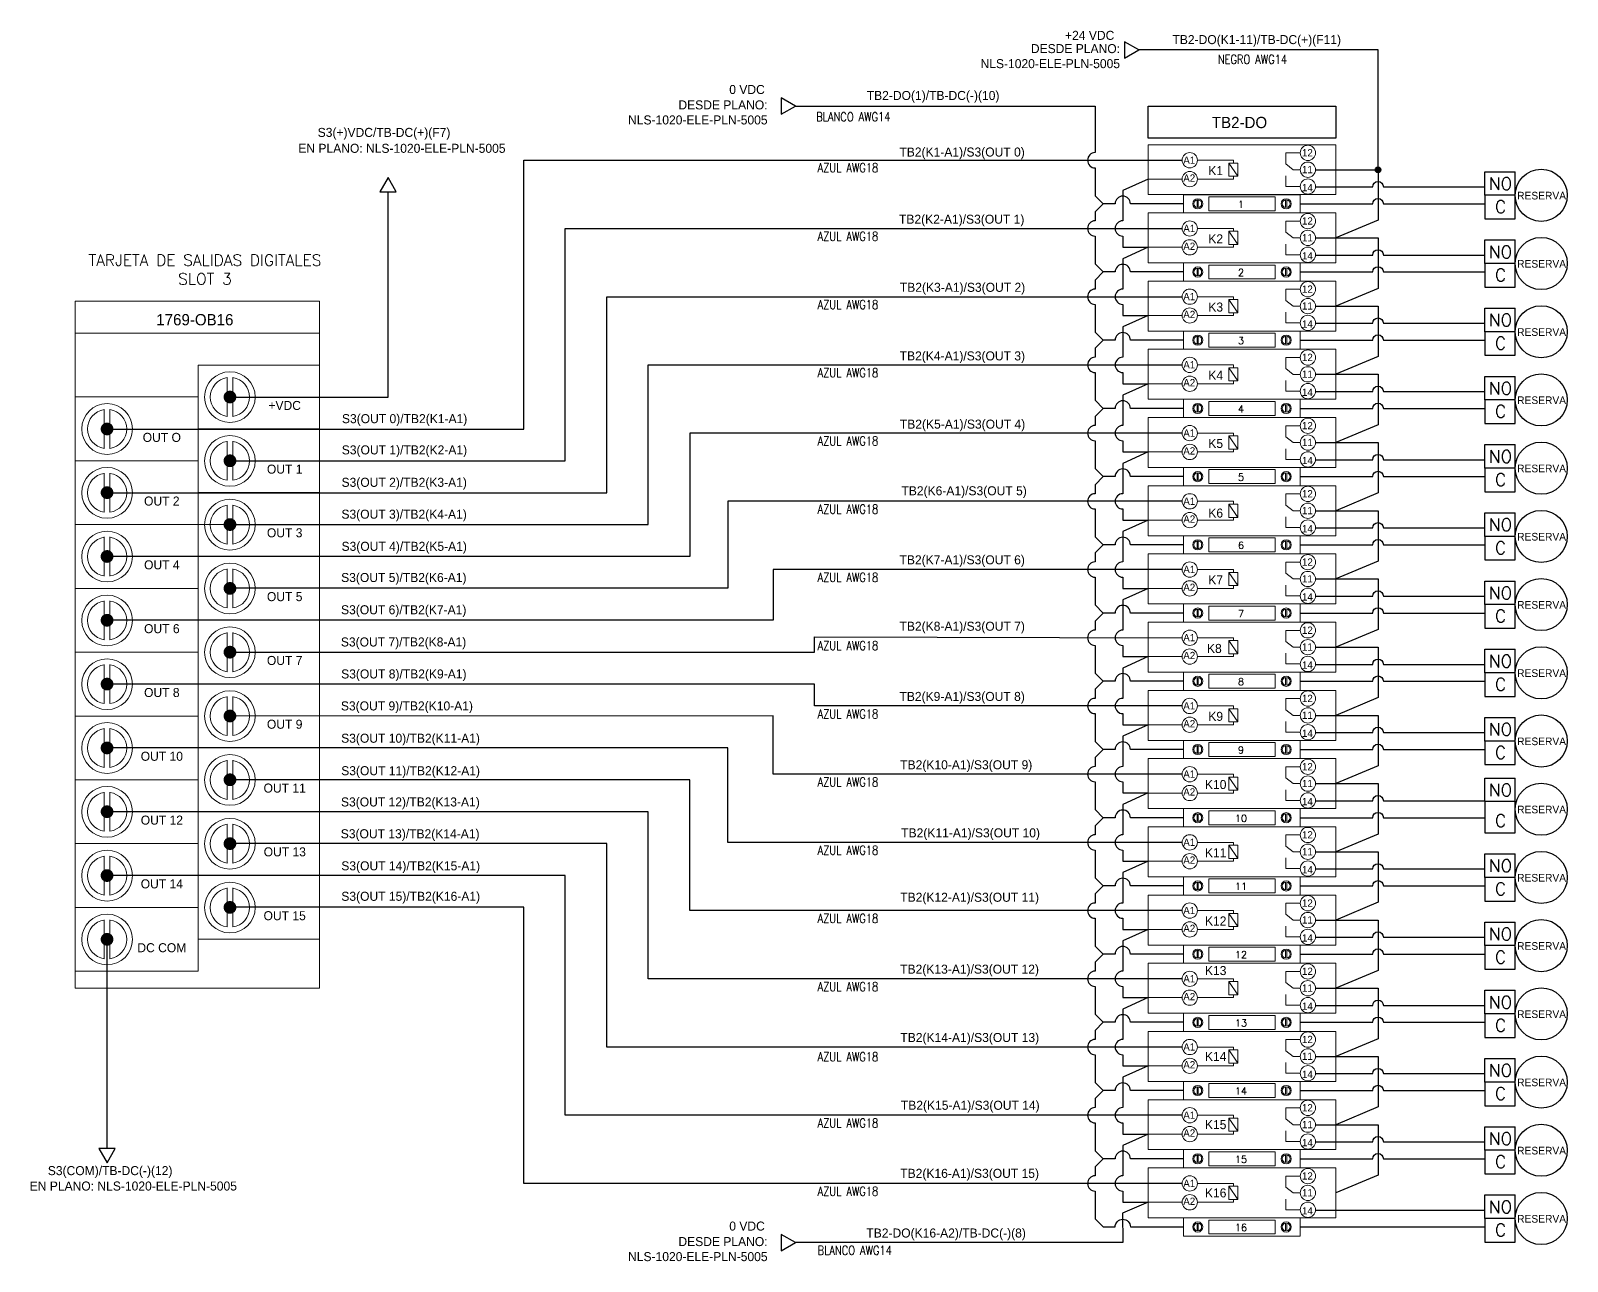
# Model space of a CAD drawing. Extents: x 4055 to 5088, y -104 to 153.
# Drawn here: x 4054.9 to 4327.4, y -65.3 to 152.9 of the extents above; entities that cross this region are included whole.
import ezdxf
from ezdxf.enums import TextEntityAlignment as Align

# ---------------------------------------------------------------- set-up
doc = ezdxf.new("R2010")
doc.units = 0
doc.header["$LTSCALE"] = 0.1
doc.header["$MEASUREMENT"] = 0
doc.layers.add('05-TEXTOS', color=7, linetype='Continuous')
for name, color, linetype, lineweight in [('EL-cables', 7, 'Continuous', 20), ('EL-componentes', 7, 'Continuous', 20), ('EL-titulos 3', 7, 'Continuous', 20), ('FO-Titulo', 7, 'Continuous', 40)]:
    doc.layers.add(name, color=color, linetype=linetype, lineweight=lineweight)
doc.styles.add('F1A', font='amir.shx')
doc.styles.add('ROMANS', font='romans.shx')

# ---------------------------------------------------------------- blocks, each defined once
blk = doc.blocks.new('Relé')
for p, q in [((4165.33, 2773.76), (4113.77, 2773.76)), ((4113.77, 2773.76), (4113.77, 2760.03)), ((4165.33, 2773.76), (4165.33, 2760.03)), ((4137.18, 2768.71), (4137.18, 2769.48)), ((4151.59, 2771.51), (4155.56, 2771.51)), ((4151.59, 2771.51), (4151.59, 2768.46)), ((4138.38, 2765.08), (4135.98, 2768.71)), ((4153.57, 2766.89), (4151.59, 2768.46)), ((4151.59, 2765.2), (4151.59, 2762.27)), ((4155.56, 2766.89), (4153.57, 2766.89)), ((4137.18, 2765.08), (4137.18, 2764.31)), ((4151.59, 2762.27), (4155.56, 2762.27)), ((4165.33, 2760.03), (4113.77, 2760.03))]:
    blk.add_line(p, q)
at = {"flags": 128}
for points in [[(4127.3, 2769.48), (4137.18, 2769.48)], [(4113.77, 2764.31), (4123.11, 2764.31)], [(4127.3, 2764.31), (4137.18, 2764.31)]]:
    blk.add_lwpolyline(points, dxfattribs=at)
blk.add_lwpolyline([(4138.38, 2765.08), (4138.38, 2768.71), (4135.98, 2768.71), (4135.98, 2765.08)], close=True)
for centre in [(4125.2, 2769.48), (4157.66, 2771.51), (4125.2, 2764.31), (4157.66, 2766.89), (4157.66, 2762.27)]:
    blk.add_circle(centre, 2.1)
at = {"char_height": 1.5, "width": 4.5655, "attachment_point": 2, "style": 'F1A'}
for s, insert in [('{\\H1.3333x;A\\H1x;1}', (4125.06, 2770.51)), ('{\\H1.3333x;12}', (4157.52, 2772.55)), ('{\\H1.3333x;A2}', (4125.06, 2765.6)), ('{\\H1.3333x;11}', (4157.52, 2767.93)), ('{\\H1.3333x;14}', (4157.52, 2762.97))]:
    blk.add_mtext(s, dxfattribs=dict(at, insert=insert))
blk = doc.blocks.new('A$C48F95723')
for p, q in [((0, 116.17), (0, 0)), ((0, 116.17), (43.3, 116.17)), ((43.3, 0), (43.3, 116.17)), ((43.3, 0), (43.3, 116.17)), ((21.8, 110.52), (21.8, 3.02)), ((43.3, 110.52), (21.8, 110.52)), ((26.92, 108.32), (26.92, 101.39)), ((27.94, 108.32), (27.94, 101.39)), ((21.8, 104.86), (0, 104.86)), ((5.12, 102.66), (5.12, 95.73)), ((6.15, 102.66), (6.15, 95.73)), ((26.92, 97), (26.92, 90.08)), ((27.94, 97), (27.94, 90.08)), ((5.12, 91.35), (5.12, 84.42)), ((6.15, 91.35), (6.15, 84.42)), ((26.92, 85.69), (26.92, 78.76)), ((27.94, 85.69), (27.94, 78.76)), ((5.12, 80.03), (5.12, 73.1)), ((6.15, 80.03), (6.15, 73.1)), ((26.92, 74.37), (26.92, 67.45)), ((27.94, 74.37), (27.94, 67.45)), ((5.12, 68.72), (5.12, 61.79)), ((6.15, 68.72), (6.15, 61.79)), ((26.92, 63.06), (26.92, 56.13)), ((27.94, 63.06), (27.94, 56.13)), ((5.12, 57.4), (5.12, 50.47)), ((6.15, 57.4), (6.15, 50.47)), ((26.92, 51.74), (26.92, 44.82)), ((27.94, 51.74), (27.94, 44.82)), ((5.12, 46.09), (5.12, 39.16)), ((6.15, 46.09), (6.15, 39.16)), ((26.92, 40.43), (26.92, 33.5)), ((27.94, 40.43), (27.94, 33.5)), ((5.12, 34.77), (5.12, 27.84)), ((6.15, 34.77), (6.15, 27.84)), ((26.92, 29.11), (26.92, 22.18)), ((27.94, 29.11), (27.94, 22.18)), ((5.12, 23.45), (5.12, 16.53)), ((6.15, 23.45), (6.15, 16.53)), ((26.92, 17.8), (26.92, 10.87)), ((27.94, 17.8), (27.94, 10.87)), ((5.12, 12.14), (5.12, 5.21)), ((6.15, 12.14), (6.15, 5.21))]:
    blk.add_line(p, q)
blk.add_lwpolyline([(43.3, 116.17), (0, 116.17), (0, 121.83), (43.3, 121.83)], close=True)
at = {"const_width": 1.13, "flags": 128}
for points in [[(26.87, 104.84, 1), (28, 104.84, 1)], [(5.07, 99.18, 1), (6.2, 99.18, 1)], [(26.87, 93.54, 1), (28, 93.54, 1)], [(5.07, 87.89, 1), (6.2, 87.89, 1)], [(26.87, 82.23, 1), (28, 82.23, 1)], [(5.07, 76.57, 1), (6.2, 76.57, 1)], [(26.87, 70.91, 1), (28, 70.91, 1)], [(5.07, 65.26, 1), (6.2, 65.26, 1)], [(26.87, 59.6, 1), (28, 59.6, 1)], [(5.07, 53.94, 1), (6.2, 53.94, 1)], [(26.87, 48.28, 1), (28, 48.28, 1)], [(5.07, 42.62, 1), (6.2, 42.62, 1)], [(26.87, 36.97, 1), (28, 36.97, 1)], [(5.07, 31.31, 1), (6.2, 31.31, 1)], [(26.87, 25.65, 1), (28, 25.65, 1)], [(5.07, 19.99, 1), (6.2, 19.99, 1)], [(26.87, 14.34, 1), (28, 14.34, 1)], [(5.07, 8.68, 1), (6.2, 8.68, 1)]]:
    blk.add_lwpolyline(points, format="xyb", close=True, dxfattribs=at)
at = {"flags": 128}
for points in [[(21.8, 99.18), (43.3, 99.18)], [(0, 93.54), (21.8, 93.54)], [(21.8, 87.89), (43.3, 87.89)], [(0, 82.23), (27.43, 82.23)], [(21.8, 76.57), (43.3, 76.57)], [(0, 70.91), (21.8, 70.91)], [(21.8, 65.26), (43.3, 65.26)], [(0, 59.6), (21.8, 59.6)], [(21.8, 53.94), (43.3, 53.94)], [(0, 48.28), (21.8, 48.28)], [(21.8, 42.62), (43.3, 42.62)], [(0, 36.97), (21.8, 36.97)], [(21.8, 31.31), (43.3, 31.31)], [(0, 25.65), (21.8, 25.65)], [(21.8, 19.99), (43.3, 19.99)], [(0, 14.33), (21.8, 14.33)], [(21.8, 8.68), (43.3, 8.68)], [(0, 3.02), (21.8, 3.02)], [(0, 0), (43.3, 0)]]:
    blk.add_lwpolyline(points, dxfattribs=at)
for centre in [(27.43, 104.84), (5.64, 99.18), (27.43, 93.52), (5.64, 87.86), (27.43, 82.21), (5.64, 76.55), (27.43, 70.89), (5.64, 65.23), (27.43, 59.58), (5.64, 53.92), (27.43, 48.26), (5.64, 42.6), (27.43, 36.94), (5.64, 31.29), (27.43, 25.63), (5.64, 19.97), (27.43, 14.31), (5.64, 8.66)]:
    blk.add_circle(centre, 4.5)
for centre, start, end in [((27.43, 104.84), 98.4296, 261.5704), ((27.43, 104.84), 278.4296, 81.5704), ((5.64, 99.18), 98.4296, 261.5704), ((5.64, 99.18), 278.4296, 81.5704), ((27.43, 93.52), 98.4296, 261.5704), ((27.43, 93.52), 278.4296, 81.5704), ((5.64, 87.86), 98.4296, 261.5704), ((5.64, 87.86), 278.4296, 81.5704), ((27.43, 82.21), 98.4296, 261.5704), ((27.43, 82.21), 278.4296, 81.5704), ((5.64, 76.55), 98.4296, 261.5704), ((5.64, 76.55), 278.4296, 81.5704), ((27.43, 70.89), 98.4296, 261.5704), ((27.43, 70.89), 278.4296, 81.5704), ((5.64, 65.23), 98.4296, 261.5704), ((5.64, 65.23), 278.4296, 81.5704), ((27.43, 59.58), 98.4296, 261.5704), ((27.43, 59.58), 278.4296, 81.5704), ((5.64, 53.92), 98.4296, 261.5704), ((5.64, 53.92), 278.4296, 81.5704), ((27.43, 48.26), 98.4296, 261.5704), ((27.43, 48.26), 278.4296, 81.5704), ((5.64, 42.6), 98.4296, 261.5704), ((5.64, 42.6), 278.4296, 81.5704), ((27.43, 36.94), 98.4296, 261.5704), ((27.43, 36.94), 278.4296, 81.5704), ((5.64, 31.29), 98.4296, 261.5704), ((5.64, 31.29), 278.4296, 81.5704), ((27.43, 25.63), 98.4296, 261.5704), ((27.43, 25.63), 278.4296, 81.5704), ((5.64, 19.97), 98.4296, 261.5704), ((5.64, 19.97), 278.4296, 81.5704), ((27.43, 14.31), 98.4296, 261.5704), ((27.43, 14.31), 278.4296, 81.5704), ((5.64, 8.66), 98.4296, 261.5704), ((5.64, 8.66), 278.4296, 81.5704)]:
    blk.add_arc(centre, 3.48, start, end)
at = {"layer": 'EL-titulos 3', "style": 'F1A'}
blk.add_text('1769-OB16', height=2, dxfattribs=at).set_placement((21.21, 117.56), align=Align.CENTER)
for s, p in [('+VDC', (37.14, 103.35)), ('OUT O', (15.35, 97.69)), ('OUT 1', (37.14, 92.06)), ('OUT 2', (15.35, 86.4)), ('OUT 3', (37.14, 80.77)), ('OUT 4', (15.35, 75.09)), ('OUT 5', (37.14, 69.45)), ('OUT 6', (15.35, 63.77)), ('OUT 7', (37.14, 58.13)), ('OUT 8', (15.35, 52.45)), ('OUT 9', (37.14, 46.82)), ('OUT 10', (15.35, 41.14)), ('OUT 11', (37.14, 35.5)), ('OUT 12', (15.36, 29.82)), ('OUT 13', (37.16, 24.19)), ('OUT 14', (15.35, 18.51)), ('OUT 15', (37.14, 12.87)), ('DC COM', (15.35, 7.19))]:
    blk.add_text(s, height=1.6, dxfattribs=at).set_placement(p, align=Align.MIDDLE_CENTER)
blk = doc.blocks.new('A$C5F34184E')
for p, q in [((-14.03, 0), (14.03, 0)), ((-14.03, 0), (-14.03, -4.38)), ((-10.78, -1.25), (-10.78, -3.12)), ((-10.5, -1.25), (-10.5, -3.12)), ((10.5, -1.25), (10.5, -3.12)), ((10.78, -1.25), (10.78, -3.12)), ((14.03, 0), (14.03, -4.38)), ((-14.03, -4.38), (14.03, -4.38))]:
    blk.add_line(p, q)
blk.add_lwpolyline([(-7.97, -0.51), (7.97, -0.51), (7.97, -3.87), (-7.97, -3.87)], close=True)
for centre in [(-10.64, -2.19), (10.64, -2.19)]:
    blk.add_circle(centre, 1.22)
for centre, start, end in [((-10.64, -2.19), 98.4296, 261.5704), ((-10.64, -2.19), 278.4296, 81.5704), ((10.64, -2.19), 98.4296, 261.5704), ((10.64, -2.19), 278.4296, 81.5704)]:
    blk.add_arc(centre, 0.941, start, end)

msp = doc.modelspace()

# ---------------------------------------------------------------- hatches: boundary and pattern name
at = {"layer": 'EL-cables', "lineweight": 25}
h = msp.add_hatch(color=256, dxfattribs=at)
h.dxf.hatch_style = 1
h.paths.add_polyline_path([(4294.35, 128.26, 1), (4293.35, 128.26, 1)])

# ---------------------------------------------------------------- linework, layer by layer
at = {"lineweight": 25}
for p, q in [((4312.82, 127.94), (4318.16, 127.94)), ((4312.82, 123.76), (4312.82, 127.94)), ((4312.82, 123.76), (4312.82, 127.94)), ((4318.16, 119.57), (4318.16, 127.94)), ((4318.18, 123.76), (4312.82, 123.76)), ((4318.18, 123.76), (4312.82, 123.76)), ((4312.82, 123.76), (4312.82, 119.57)), ((4318.18, 123.76), (4312.82, 123.76)), ((4318.18, 123.76), (4312.82, 123.76)), ((4312.82, 123.76), (4312.82, 119.57)), ((4312.82, 119.57), (4318.16, 119.57)), ((4312.82, 115.85), (4318.16, 115.85)), ((4312.82, 111.66), (4312.82, 115.85)), ((4312.82, 111.66), (4312.82, 115.85)), ((4318.16, 107.47), (4318.16, 115.85)), ((4318.18, 111.66), (4312.82, 111.66)), ((4318.18, 111.66), (4312.82, 111.66)), ((4312.82, 111.66), (4312.82, 107.47)), ((4318.18, 111.66), (4312.82, 111.66)), ((4318.18, 111.66), (4312.82, 111.66)), ((4312.82, 111.66), (4312.82, 107.47)), ((4312.82, 107.47), (4318.16, 107.47)), ((4312.82, 103.75), (4318.16, 103.75)), ((4312.82, 99.56), (4312.82, 103.75)), ((4312.82, 99.56), (4312.82, 103.75)), ((4318.16, 95.38), (4318.16, 103.75)), ((4318.18, 99.56), (4312.82, 99.56)), ((4318.18, 99.56), (4312.82, 99.56)), ((4312.82, 99.56), (4312.82, 95.38)), ((4318.18, 99.56), (4312.82, 99.56)), ((4318.18, 99.56), (4312.82, 99.56)), ((4312.82, 99.56), (4312.82, 95.38)), ((4312.82, 95.38), (4318.16, 95.38)), ((4312.82, 91.65), (4318.16, 91.65)), ((4312.82, 87.47), (4312.82, 91.65)), ((4312.82, 87.47), (4312.82, 91.65)), ((4318.16, 83.28), (4318.16, 91.65)), ((4318.18, 87.47), (4312.82, 87.47)), ((4318.18, 87.47), (4312.82, 87.47)), ((4312.82, 87.47), (4312.82, 83.28)), ((4318.18, 87.47), (4312.82, 87.47)), ((4318.18, 87.47), (4312.82, 87.47)), ((4312.82, 87.47), (4312.82, 83.28)), ((4312.82, 83.28), (4318.16, 83.28)), ((4312.82, 79.56), (4318.16, 79.56)), ((4312.82, 75.37), (4312.82, 79.56)), ((4312.82, 75.37), (4312.82, 79.56)), ((4318.16, 71.18), (4318.16, 79.56)), ((4318.18, 75.37), (4312.82, 75.37)), ((4318.18, 75.37), (4312.82, 75.37)), ((4312.82, 75.37), (4312.82, 71.18)), ((4318.18, 75.37), (4312.82, 75.37)), ((4318.18, 75.37), (4312.82, 75.37)), ((4312.82, 75.37), (4312.82, 71.18)), ((4312.82, 71.18), (4318.16, 71.18)), ((4312.82, 67.46), (4318.16, 67.46)), ((4312.82, 63.27), (4312.82, 67.46)), ((4312.82, 63.27), (4312.82, 67.46)), ((4318.16, 59.09), (4318.16, 67.46)), ((4318.18, 63.27), (4312.82, 63.27)), ((4318.18, 63.27), (4312.82, 63.27)), ((4312.82, 63.27), (4312.82, 59.09)), ((4318.18, 63.27), (4312.82, 63.27)), ((4318.18, 63.27), (4312.82, 63.27)), ((4312.82, 63.27), (4312.82, 59.09)), ((4312.82, 59.09), (4318.16, 59.09)), ((4312.82, 55.36), (4318.16, 55.36)), ((4312.82, 51.18), (4312.82, 55.36)), ((4312.82, 51.18), (4312.82, 55.36)), ((4318.16, 46.99), (4318.16, 55.36)), ((4318.18, 51.18), (4312.82, 51.18)), ((4318.18, 51.18), (4312.82, 51.18)), ((4312.82, 51.18), (4312.82, 46.99)), ((4318.18, 51.18), (4312.82, 51.18)), ((4318.18, 51.18), (4312.82, 51.18)), ((4312.82, 51.18), (4312.82, 46.99)), ((4312.82, 46.99), (4318.16, 46.99)), ((4312.82, 43.27), (4318.16, 43.27)), ((4312.82, 39.08), (4312.82, 43.27)), ((4312.82, 39.08), (4312.82, 43.27)), ((4318.16, 34.89), (4318.16, 43.27)), ((4318.18, 39.08), (4312.82, 39.08)), ((4318.18, 39.08), (4312.82, 39.08)), ((4312.82, 39.08), (4312.82, 34.89)), ((4318.18, 39.08), (4312.82, 39.08)), ((4318.18, 39.08), (4312.82, 39.08)), ((4312.82, 39.08), (4312.82, 34.89)), ((4312.82, 34.89), (4318.16, 34.89)), ((4312.82, 31.17), (4318.16, 31.17)), ((4312.82, 26.98), (4312.82, 31.17)), ((4312.82, 26.98), (4312.82, 31.17)), ((4318.16, 22.8), (4318.16, 31.17)), ((4318.18, 26.98), (4312.82, 26.98)), ((4318.18, 26.98), (4312.82, 26.98)), ((4312.82, 26.98), (4312.82, 22.8)), ((4318.18, 26.98), (4312.82, 26.98)), ((4318.18, 26.98), (4312.82, 26.98)), ((4312.82, 26.98), (4312.82, 22.8)), ((4312.82, 22.8), (4318.16, 22.8)), ((4312.82, 20.42), (4318.16, 20.42)), ((4312.82, 16.23), (4312.82, 20.42)), ((4312.82, 16.23), (4312.82, 20.42)), ((4318.16, 10.7), (4318.16, 20.42)), ((4318.18, 16.23), (4312.82, 16.23)), ((4318.18, 16.23), (4312.82, 16.23)), ((4318.18, 16.23), (4312.82, 16.23)), ((4318.18, 16.23), (4312.82, 16.23)), ((4312.82, 16.23), (4312.82, 10.7)), ((4312.82, 14.89), (4312.82, 10.7)), ((4312.82, 10.7), (4318.16, 10.7)), ((4312.82, 6.98), (4318.16, 6.98)), ((4312.82, 2.79), (4312.82, 6.98)), ((4312.82, 2.79), (4312.82, 6.98)), ((4318.16, -1.4), (4318.16, 6.98)), ((4318.18, 2.79), (4312.82, 2.79)), ((4318.18, 2.79), (4312.82, 2.79)), ((4312.82, 2.79), (4312.82, -1.4)), ((4318.18, 2.79), (4312.82, 2.79)), ((4318.18, 2.79), (4312.82, 2.79)), ((4312.82, 2.79), (4312.82, -1.4)), ((4312.82, -1.4), (4318.16, -1.4)), ((4312.82, -5.12), (4318.16, -5.12)), ((4312.82, -9.3), (4312.82, -5.12)), ((4312.82, -9.3), (4312.82, -5.12)), ((4318.16, -13.49), (4318.16, -5.12)), ((4318.18, -9.3), (4312.82, -9.3)), ((4318.18, -9.3), (4312.82, -9.3)), ((4312.82, -9.3), (4312.82, -13.49)), ((4318.18, -9.3), (4312.82, -9.3)), ((4318.18, -9.3), (4312.82, -9.3)), ((4312.82, -9.3), (4312.82, -13.49)), ((4312.82, -13.49), (4318.16, -13.49)), ((4312.82, -17.21), (4318.16, -17.21)), ((4312.82, -21.4), (4312.82, -17.21)), ((4312.82, -21.4), (4312.82, -17.21)), ((4318.16, -25.59), (4318.16, -17.21)), ((4318.18, -21.4), (4312.82, -21.4)), ((4318.18, -21.4), (4312.82, -21.4)), ((4312.82, -21.4), (4312.82, -25.59)), ((4318.18, -21.4), (4312.82, -21.4)), ((4318.18, -21.4), (4312.82, -21.4)), ((4312.82, -21.4), (4312.82, -25.59)), ((4312.82, -25.59), (4318.16, -25.59)), ((4312.82, -29.31), (4318.16, -29.31)), ((4312.82, -33.5), (4312.82, -29.31)), ((4312.82, -33.5), (4312.82, -29.31)), ((4318.16, -37.68), (4318.16, -29.31)), ((4318.18, -33.5), (4312.82, -33.5)), ((4318.18, -33.5), (4312.82, -33.5)), ((4312.82, -33.5), (4312.82, -37.68)), ((4318.18, -33.5), (4312.82, -33.5)), ((4318.18, -33.5), (4312.82, -33.5)), ((4312.82, -33.5), (4312.82, -37.68)), ((4312.82, -37.68), (4318.16, -37.68)), ((4312.82, -41.41), (4318.16, -41.41)), ((4312.82, -45.59), (4312.82, -41.41)), ((4312.82, -45.59), (4312.82, -41.41)), ((4318.16, -49.78), (4318.16, -41.41)), ((4318.18, -45.59), (4312.82, -45.59)), ((4318.18, -45.59), (4312.82, -45.59)), ((4312.82, -45.59), (4312.82, -49.78)), ((4318.18, -45.59), (4312.82, -45.59)), ((4318.18, -45.59), (4312.82, -45.59)), ((4312.82, -45.59), (4312.82, -49.78)), ((4312.82, -49.78), (4318.16, -49.78)), ((4312.82, -53.5), (4318.16, -53.5)), ((4312.82, -57.69), (4312.82, -53.5)), ((4312.82, -57.69), (4312.82, -53.5)), ((4318.16, -61.88), (4318.16, -53.5)), ((4318.18, -57.69), (4312.82, -57.69)), ((4318.18, -57.69), (4312.82, -57.69)), ((4312.82, -57.69), (4312.82, -61.88)), ((4318.18, -57.69), (4312.82, -57.69)), ((4318.18, -57.69), (4312.82, -57.69)), ((4312.82, -57.69), (4312.82, -61.88)), ((4312.82, -61.88), (4318.16, -61.88))]:
    msp.add_line(p, q, dxfattribs=at)
at = {"ltscale": 0.1}
for points in [[(4190.51, 139.59), (4243.68, 139.59), (4243.68, 131.32, 1), (4243.68, 128.61), (4243.68, 123.68), (4245.11, 122.25), (4243.68, 120.82), (4243.68, 119.23, 1), (4243.68, 116.52), (4243.68, 111.59), (4245.11, 110.16), (4243.68, 108.73), (4243.68, 107.13, 1), (4243.68, 104.42), (4243.68, 99.49), (4245.11, 98.06), (4243.68, 96.63), (4243.68, 95.03, 1), (4243.68, 92.32), (4243.68, 87.4), (4245.11, 85.96), (4243.68, 84.53), (4243.68, 82.94, 1), (4243.68, 80.23), (4243.68, 75.3), (4245.11, 73.87), (4243.68, 72.44), (4243.68, 70.84, 1), (4243.68, 68.13), (4243.68, 63.2), (4245.11, 61.77), (4243.68, 60.34), (4243.68, 58.74, 1), (4243.68, 56.03), (4243.68, 51.11), (4245.11, 49.68), (4243.68, 48.24), (4243.68, 46.65, 1), (4243.68, 43.94), (4243.68, 39.01), (4245.11, 37.58), (4243.68, 36.15), (4243.68, 34.55, 1), (4243.68, 31.84), (4243.68, 26.91), (4245.11, 25.48), (4243.68, 24.05), (4243.68, 22.46, 1), (4243.68, 19.75), (4243.68, 14.82), (4245.11, 13.39), (4243.68, 11.96), (4243.68, 10.36, 1), (4243.68, 7.65), (4243.68, 2.72), (4245.11, 1.29), (4243.68, -0.14), (4243.68, -1.74, 1), (4243.68, -4.45), (4243.68, -9.38), (4245.11, -10.81), (4243.68, -12.24), (4243.68, -13.83, 1), (4243.68, -16.54), (4243.68, -21.47), (4245.11, -22.9), (4243.68, -24.33), (4243.68, -25.93, 1), (4243.68, -28.64), (4243.68, -33.57), (4245.11, -35), (4243.68, -36.43), (4243.68, -38.03, 1), (4243.68, -40.74), (4243.68, -45.67), (4245.11, -47.1), (4243.68, -48.53), (4243.68, -50.12, 1), (4243.68, -52.83), (4243.68, -57.76), (4245.11, -59.19), (4247.22, -59.19, -1), (4249.93, -59.19), (4259.38, -59.19)], [(4259.38, 122.25), (4249.93, 122.25, 1), (4247.22, 122.25), (4245.11, 122.25)], [(4259.38, 110.16), (4249.93, 110.16, 1), (4247.22, 110.16), (4245.11, 110.16)], [(4259.38, 98.06), (4249.93, 98.06, 1), (4247.22, 98.06), (4245.11, 98.06)], [(4259.38, 85.96), (4249.93, 85.96, 1), (4247.22, 85.96), (4245.11, 85.96)], [(4259.38, 73.87), (4249.93, 73.87, 1), (4247.22, 73.87), (4245.11, 73.87)], [(4259.38, 61.77), (4249.93, 61.77, 1), (4247.22, 61.77), (4245.11, 61.77)], [(4259.38, 49.68), (4249.93, 49.68, 1), (4247.22, 49.68), (4245.11, 49.68)], [(4259.38, 37.58), (4249.93, 37.58, 1), (4247.22, 37.58), (4245.11, 37.58)], [(4259.38, 25.48), (4249.93, 25.48, 1), (4247.22, 25.48), (4245.11, 25.48)], [(4259.38, 13.39), (4249.93, 13.39, 1), (4247.22, 13.39), (4245.11, 13.39)], [(4259.38, 1.29), (4249.93, 1.29, 1), (4247.22, 1.29), (4245.11, 1.29)], [(4259.38, -10.81), (4249.93, -10.81, 1), (4247.22, -10.81), (4245.11, -10.81)], [(4259.38, -22.9), (4249.93, -22.9, 1), (4247.22, -22.9), (4245.11, -22.9)], [(4259.38, -35), (4249.93, -35, 1), (4247.22, -35), (4245.11, -35)], [(4259.38, -47.1), (4249.93, -47.1, 1), (4247.22, -47.1), (4245.11, -47.1)]]:
    msp.add_lwpolyline(points, format="xyb", dxfattribs=at)
for points in [[(4282.76, 116.21), (4293.85, 116.21), (4293.85, 107.26), (4286.36, 104.11)], [(4282.76, 104.11), (4293.85, 104.11), (4293.85, 95.16), (4286.36, 92.01)], [(4282.76, 92.01), (4293.85, 92.01), (4293.85, 83.06), (4286.36, 79.92)], [(4282.76, 79.92), (4293.85, 79.92), (4293.85, 70.97), (4286.36, 67.82)], [(4282.76, 67.82), (4293.85, 67.82), (4293.85, 58.87), (4286.36, 55.72)], [(4282.76, 55.72), (4293.85, 55.72), (4293.85, 46.78), (4286.36, 43.63)], [(4282.76, 43.63), (4293.85, 43.63), (4293.85, 34.68), (4286.36, 31.53)], [(4282.76, 31.53), (4293.85, 31.53), (4293.85, 22.58), (4286.36, 19.43)], [(4282.76, 19.43), (4293.85, 19.43), (4293.85, 10.49), (4286.36, 7.34)], [(4282.76, 7.34), (4293.85, 7.34), (4293.85, -1.61), (4286.36, -4.76)], [(4282.76, -4.76), (4293.85, -4.76), (4293.85, -13.71), (4286.36, -16.85)], [(4282.76, -16.85), (4293.85, -16.85), (4293.85, -25.8), (4286.36, -28.95)], [(4282.76, -28.95), (4293.85, -28.95), (4293.85, -37.9), (4286.36, -41.05)], [(4282.76, -41.05), (4293.85, -41.05), (4293.85, -50), (4286.36, -53.14)]]:
    msp.add_lwpolyline(points, dxfattribs=at)
at = {"lineweight": 25, "ltscale": 0.1}
msp.add_lwpolyline([(4259.11, 33.2), (4193.91, 33.2), (4193.91, 37.08), (4068.43, 37.08)], dxfattribs=at)
at = {"lineweight": 25}
for centre in [(4322.79, 123.76), (4322.79, 111.66), (4322.79, 99.56), (4322.79, 87.47), (4322.79, 75.37), (4322.79, 63.27), (4322.79, 51.18), (4322.79, 39.08), (4322.79, 26.98), (4322.79, 14.89), (4322.79, 2.79), (4322.79, -9.3), (4322.79, -21.4), (4322.79, -33.5), (4322.79, -45.59), (4322.79, -57.69)]:
    msp.add_circle(centre, 4.62, dxfattribs=at)
at = {"layer": 'EL-cables', "lineweight": 25}
for p, q in [((4142.33, 82.31), (4142.33, 129.97)), ((4142.33, 129.97), (4259.11, 129.97)), ((4068.43, 82.31), (4142.33, 82.31)), ((4068.43, -45.28), (4068.43, -8.19))]:
    msp.add_line(p, q, dxfattribs=at)
for points in [[(4293.35, 128.26), (4293.85, 128.26), (4293.85, 149.54), (4251.42, 149.54)], [(4282.76, 128.26), (4293.35, 128.26)], [(4293.85, 127.76), (4293.85, 119.35), (4286.36, 116.21)], [(4090.23, 87.97), (4118.28, 87.97), (4118.28, 124.38)], [(4259.11, 81.58), (4171.81, 81.58), (4171.81, 59.71), (4068.43, 59.71)], [(4259.11, 69.49), (4178.53, 69.49), (4178.53, 54.07), (4090.23, 54.07)], [(4259.11, 57.39), (4186.56, 57.39), (4186.56, 48.39), (4068.43, 48.39)], [(4090.23, 42.76), (4193.91, 42.76), (4193.91, 45.45), (4259.11, 45.29)], [(4259.11, 21.1), (4186.56, 21.1), (4186.56, 31.44), (4090.23, 31.42)], [(4259.11, 9), (4178.53, 9), (4178.53, 25.76), (4068.43, 25.76)], [(4259.11, -3.09), (4171.81, -3.09), (4171.81, 20.12), (4090.23, 20.12)], [(4259.11, -15.19), (4164.4, -15.19), (4164.4, 14.44), (4068.41, 14.44)], [(4259.11, -27.29), (4157.05, -27.29), (4157.05, 8.81), (4090.21, 8.81)], [(4259.11, -39.38), (4149.68, -39.38), (4149.68, 3.15), (4068.43, 3.15)], [(4259.11, -51.48), (4142.33, -51.48), (4142.33, -2.48), (4090.21, -2.48)], [(4282.76, -56.19), (4312.82, -56.19)], [(4280.06, -59.19), (4312.82, -59.19)]]:
    msp.add_lwpolyline(points, dxfattribs=at)
for points in [[(4253.08, 126.64), (4248.58, 124.61), (4248.58, 119.23, 1), (4248.58, 116.52), (4248.58, 114.54), (4253.08, 114.54), (4248.58, 112.51), (4248.58, 107.13, 1), (4248.58, 104.42), (4248.58, 102.44), (4253.08, 102.44), (4248.58, 100.41), (4248.58, 95.03, 1), (4248.58, 92.32), (4248.58, 90.35), (4253.08, 90.35), (4248.58, 88.32), (4248.58, 82.94, 1), (4248.58, 80.23), (4248.58, 78.25), (4253.08, 78.25), (4248.58, 76.22), (4248.58, 70.84, 1), (4248.58, 68.13), (4248.58, 66.15), (4253.08, 66.15), (4248.58, 64.12), (4248.58, 58.74, 1), (4248.58, 56.03), (4248.58, 54.06), (4253.08, 54.06), (4248.58, 52.03), (4248.58, 46.65, 1), (4248.58, 43.94), (4248.58, 41.96), (4253.08, 41.96), (4248.58, 39.93), (4248.58, 34.55, 1), (4248.58, 31.84), (4248.58, 29.86), (4253.08, 29.86), (4248.58, 27.83), (4248.58, 22.46, 1), (4248.58, 19.75), (4248.58, 17.77), (4253.08, 17.77), (4248.58, 15.74), (4248.58, 10.36, 1), (4248.58, 7.65), (4248.58, 5.67), (4253.08, 5.67), (4248.58, 3.64), (4248.58, -1.74, 1), (4248.58, -4.45), (4248.58, -6.42), (4253.08, -6.42), (4248.58, -8.45), (4248.58, -13.83, 1), (4248.58, -16.54), (4248.58, -18.52), (4253.08, -18.52), (4248.58, -20.55), (4248.58, -25.93, 1), (4248.58, -28.64), (4248.58, -30.62), (4253.08, -30.62), (4248.58, -32.65), (4248.58, -38.03, 1), (4248.58, -40.74), (4248.58, -42.71), (4253.08, -42.71), (4248.58, -44.74), (4248.58, -50.12, 1), (4248.58, -52.83), (4248.58, -54.81), (4253.08, -54.81), (4248.54, -56.75), (4248.57, -61.95), (4190.51, -61.95)], [(4282.76, 125.26), (4292.91, 125.26, -1), (4294.79, 125.26), (4312.82, 125.26)], [(4280.06, 122.25), (4292.91, 122.25, -1), (4294.79, 122.25), (4312.82, 122.25)], [(4282.76, 113.16), (4292.91, 113.16, -1), (4294.79, 113.16), (4312.82, 113.16)], [(4280.06, 110.16), (4292.91, 110.16, -1), (4294.79, 110.16), (4312.82, 110.16)], [(4282.76, 101.06), (4292.91, 101.06, -1), (4294.79, 101.06), (4312.82, 101.06)], [(4280.06, 98.06), (4292.91, 98.06, -1), (4294.79, 98.06), (4312.82, 98.06)], [(4282.76, 88.97), (4292.91, 88.97, -1), (4294.79, 88.97), (4312.82, 88.97)], [(4280.06, 85.96), (4292.91, 85.96, -1), (4294.79, 85.96), (4312.82, 85.96)], [(4282.76, 76.87), (4292.91, 76.87, -1), (4294.79, 76.87), (4312.82, 76.87)], [(4280.06, 73.87), (4292.91, 73.87, -1), (4294.79, 73.87), (4312.82, 73.87)], [(4282.76, 64.78), (4292.91, 64.78, -1), (4294.79, 64.78), (4312.82, 64.78)], [(4280.06, 61.77), (4292.91, 61.77, -1), (4294.79, 61.77), (4312.82, 61.77)], [(4282.76, 52.68), (4292.91, 52.68, -1), (4294.79, 52.68), (4312.82, 52.68)], [(4280.06, 49.68), (4292.91, 49.68, -1), (4294.79, 49.68), (4312.82, 49.68)], [(4282.76, 40.58), (4292.91, 40.58, -1), (4294.79, 40.58), (4312.82, 40.58)], [(4280.06, 37.58), (4292.91, 37.58, -1), (4294.79, 37.58), (4312.82, 37.58)], [(4282.76, 28.49), (4292.91, 28.49, -1), (4294.79, 28.49), (4312.82, 28.49)], [(4280.06, 25.48), (4292.91, 25.48, -1), (4294.79, 25.48), (4312.82, 25.48)], [(4282.76, 16.39), (4292.91, 16.39, -1), (4294.79, 16.39), (4312.82, 16.39)], [(4280.06, 13.39), (4292.91, 13.39, -1), (4294.79, 13.39), (4312.82, 13.39)], [(4282.76, 4.29), (4292.91, 4.29, -1), (4294.79, 4.29), (4312.82, 4.29)], [(4280.06, 1.29), (4292.91, 1.29, -1), (4294.79, 1.29), (4312.82, 1.29)], [(4282.76, -7.8), (4292.91, -7.8, -1), (4294.79, -7.8), (4312.82, -7.8)], [(4280.06, -10.81), (4292.91, -10.81, -1), (4294.79, -10.81), (4312.82, -10.81)], [(4282.76, -19.9), (4292.91, -19.9, -1), (4294.79, -19.9), (4312.82, -19.9)], [(4280.06, -22.9), (4292.91, -22.9, -1), (4294.79, -22.9), (4312.82, -22.9)], [(4282.76, -32), (4292.91, -32, -1), (4294.79, -32), (4312.82, -32)], [(4280.06, -35), (4292.91, -35, -1), (4294.79, -35), (4312.82, -35)], [(4282.76, -44.09), (4292.91, -44.09, -1), (4294.79, -44.09), (4312.82, -44.09)], [(4280.06, -47.1), (4292.91, -47.1, -1), (4294.79, -47.1), (4312.82, -47.1)]]:
    msp.add_lwpolyline(points, format="xyb", dxfattribs=at)
at = {"layer": 'EL-cables', "lineweight": 25, "flags": 128}
for points in [[(4090.23, 76.68), (4149.68, 76.68), (4149.68, 117.87), (4259.11, 117.87)], [(4068.43, 71.02), (4157.05, 71.02), (4157.05, 105.78), (4259.11, 105.78)], [(4090.23, 65.39), (4164.4, 65.39), (4164.4, 93.68), (4259.11, 93.68)]]:
    msp.add_lwpolyline(points, dxfattribs=at)
at = {"layer": 'EL-cables', "lineweight": 25}
msp.add_circle((4293.85, 128.26), 0.5, dxfattribs=at)
at = {"layer": 'EL-componentes', "lineweight": 25}
msp.add_lwpolyline([(4286.36, 139.58), (4286.36, 133.88), (4253.08, 133.88), (4253.08, 139.58), (4286.36, 139.58), (4286.36, 139.58)], dxfattribs=at)
at = {"layer": 'EL-titulos 3', "lineweight": 25}
for points in [[(4251.42, 149.54), (4248.91, 150.99), (4248.91, 148.09)], [(4190.51, 139.59), (4188, 141.04), (4188, 138.14)], [(4118.28, 126.89), (4116.83, 124.38), (4119.73, 124.38)], [(4068.43, -47.79), (4069.88, -45.28), (4066.98, -45.28)], [(4190.51, -61.95), (4188, -60.5), (4188, -63.4)]]:
    msp.add_lwpolyline(points, close=True, dxfattribs=at)

# ---------------------------------------------------------------- block references
at = {"layer": 'EL-componentes', "lineweight": 25, "xscale": 0.6455077042466628, "yscale": 0.6455077042466628, "zscale": 0.6455077042466628}
for p in [(1597.61, -1657.75), (1597.61, -1669.85), (1597.61, -1681.94), (1597.61, -1694.04), (1597.61, -1706.14), (1597.61, -1718.23), (1597.61, -1730.33), (1597.61, -1742.42), (1597.61, -1754.52), (1597.61, -1766.62), (1597.61, -1778.71), (1597.61, -1790.81), (1597.61, -1802.91), (1597.61, -1815), (1597.61, -1827.1), (1597.61, -1839.2)]:
    msp.add_blockref('Relé', p, dxfattribs=at)
at = {"layer": 'EL-componentes', "lineweight": 25, "ltscale": 0.1, "xscale": 0.7373835000000001, "yscale": 0.7373835000000001, "zscale": 0.7373835000000001}
for p in [(4269.72, 123.87), (4269.72, 111.77), (4269.72, 99.68), (4269.72, 87.58), (4269.72, 75.48), (4269.72, 63.39), (4269.72, 51.29), (4269.72, 39.19), (4269.72, 27.1), (4269.72, 15), (4269.72, 2.9), (4269.72, -9.19), (4269.72, -21.29), (4269.72, -33.39), (4269.72, -45.48), (4269.72, -57.58)]:
    msp.add_blockref('A$C5F34184E', p, dxfattribs=at)
at = {"layer": 'EL-componentes', "lineweight": 25}
msp.add_blockref('A$C48F95723', (4062.8, -16.86), dxfattribs=at)

# ---------------------------------------------------------------- texts
at = {"layer": '05-TEXTOS', "lineweight": 25, "style": 'ROMANS'}
for s, p in [('NO', (4315.58, 124.72)), ('C', (4315.58, 120.63)), ('NO', (4315.58, 112.62)), ('C', (4315.58, 108.53)), ('NO', (4315.58, 100.53)), ('C', (4315.58, 96.43)), ('NO', (4315.58, 88.43)), ('C', (4315.58, 84.34)), ('NO', (4315.58, 76.34)), ('C', (4315.58, 72.24)), ('NO', (4315.58, 64.24)), ('C', (4315.58, 60.14)), ('NO', (4315.58, 52.14)), ('C', (4315.58, 48.05)), ('NO', (4315.58, 40.05)), ('C', (4315.58, 35.95)), ('NO', (4315.58, 27.95)), ('C', (4315.58, 23.85)), ('NO', (4315.58, 17.19)), ('C', (4315.58, 11.76)), ('NO', (4315.58, 3.76)), ('C', (4315.58, -0.34)), ('NO', (4315.58, -8.34)), ('C', (4315.58, -12.44)), ('NO', (4315.58, -20.44)), ('C', (4315.58, -24.53)), ('NO', (4315.58, -32.53)), ('C', (4315.58, -36.63)), ('NO', (4315.58, -44.63)), ('C', (4315.58, -48.72)), ('NO', (4315.58, -56.73)), ('C', (4315.58, -60.82))]:
    msp.add_text(s, height=2.2, dxfattribs=at).set_placement(p, align=Align.CENTER)
at = {"layer": 'EL-titulos 3', "lineweight": 25, "style": 'F1A'}
for s, height, p in [('+24 VDC', 1.6, (4242.71, 151.32)), ('TB2-DO(K1-11)/TB-DC(+)(F11)', 1.6, (4272.34, 150.57)), ('0 VDC', 1.6, (4181.94, 141.72)), ('TB2-DO', 2, (4269.28, 135.67)), ('S3(+)VDC/TB-DC(+)(F7)', 1.6, (4117.56, 134.11)), ('TB2(K1-A1)/S3(OUT 0)', 1.6, (4220.08, 130.63)), ('RESERVA', 1.356, (4322.86, 123.02)), ('TB2(K2-A1)/S3(OUT 1)', 1.6, (4220.01, 118.72)), ('RESERVA', 1.356, (4322.86, 110.93)), ('TB2(K3-A1)/S3(OUT 2)', 1.6, (4220.16, 106.64)), ('RESERVA', 1.356, (4322.86, 98.83)), ('TB2(K4-A1)/S3(OUT 3)', 1.6, (4220.13, 94.48)), ('RESERVA', 1.356, (4322.86, 86.74)), ('S3(OUT 0)/TB2(K1-A1)', 1.6, (4121.21, 83.35)), ('TB2(K5-A1)/S3(OUT 4)', 1.6, (4220.16, 82.38)), ('S3(OUT 1)/TB2(K2-A1)', 1.6, (4121.18, 77.81)), ('S3(OUT 2)/TB2(K3-A1)', 1.6, (4121.14, 72.06)), ('RESERVA', 1.356, (4322.86, 74.64)), ('TB2(K6-A1)/S3(OUT 5)', 1.6, (4220.44, 70.56)), ('S3(OUT 3)/TB2(K4-A1)', 1.6, (4121.12, 66.41)), ('RESERVA', 1.356, (4322.86, 62.54)), ('S3(OUT 4)/TB2(K5-A1)', 1.6, (4121.14, 60.71)), ('TB2(K7-A1)/S3(OUT 6)', 1.6, (4220.1, 58.32)), ('S3(OUT 5)/TB2(K6-A1)', 1.6, (4121.07, 55.18)), ('RESERVA', 1.356, (4322.86, 50.45)), ('S3(OUT 6)/TB2(K7-A1)', 1.6, (4121.05, 49.46)), ('TB2(K8-A1)/S3(OUT 7)', 1.6, (4220.1, 46.54)), ('S3(OUT 7)/TB2(K8-A1)', 1.6, (4121.02, 43.75)), ('S3(OUT 8)/TB2(K9-A1)', 1.6, (4121.07, 38.08)), ('RESERVA', 1.356, (4322.86, 38.35)), ('TB2(K9-A1)/S3(OUT 8)', 1.6, (4220.09, 34.09)), ('S3(OUT 9)/TB2(K10-A1)', 1.6, (4121.62, 32.41)), ('S3(OUT 10)/TB2(K11-A1)', 1.6, (4122.26, 26.68)), ('RESERVA', 1.356, (4322.86, 26.25)), ('S3(OUT 11)/TB2(K12-A1)', 1.6, (4122.27, 20.92)), ('TB2(K10-A1)/S3(OUT 9)', 1.6, (4220.82, 21.97)), ('S3(OUT 12)/TB2(K13-A1)', 1.6, (4122.23, 15.38)), ('RESERVA', 1.356, (4322.86, 14.16)), ('S3(OUT 13)/TB2(K14-A1)', 1.6, (4122.19, 9.74)), ('TB2(K11-A1)/S3(OUT 10)', 1.6, (4221.59, 9.9)), ('S3(OUT 14)/TB2(K15-A1)', 1.6, (4122.29, 4.05)), ('RESERVA', 1.356, (4322.86, 2.06)), ('S3(OUT 15)/TB2(K16-A1)', 1.6, (4122.29, -1.35)), ('TB2(K12-A1)/S3(OUT 11)', 1.6, (4221.42, -1.52)), ('RESERVA', 1.356, (4322.86, -10.04)), ('TB2(K13-A1)/S3(OUT 12)', 1.6, (4221.41, -14.27)), ('RESERVA', 1.356, (4322.86, -22.13)), ('TB2(K14-A1)/S3(OUT 13)', 1.6, (4221.44, -26.39)), ('RESERVA', 1.356, (4322.86, -34.23)), ('TB2(K15-A1)/S3(OUT 14)', 1.6, (4221.53, -38.41)), ('RESERVA', 1.356, (4322.86, -46.33)), ('S3(COM)/TB-DC(-)(12)', 1.6, (4068.98, -50)), ('TB2(K16-A1)/S3(OUT 15)', 1.6, (4221.42, -50.48)), ('RESERVA', 1.356, (4322.86, -58.42)), ('0 VDC', 1.6, (4181.94, -59.83)), ('TB2-DO(K16-A2)/TB-DC(-)(8)', 1.6, (4217.25, -61.06))]:
    msp.add_text(s, height=height, dxfattribs=at).set_placement(p, align=Align.CENTER)
at = {"layer": 'EL-titulos 3', "lineweight": 25, "style": 'ROMANS', "width": 0.8}
msp.add_text('NEGRO AWG14', height=1.6, dxfattribs=at).set_placement((4271.57, 147.07), align=Align.CENTER)
at = {"layer": 'EL-titulos 3', "lineweight": 25, "style": 'F1A'}
msp.add_text('TB2-DO(1)/TB-DC(-)(10)', height=1.6, dxfattribs=at).set_placement((4203.17, 140.66))
at = {"layer": 'EL-titulos 3', "lineweight": 25, "style": 'ROMANS', "width": 0.8}
for s, p in [('BLANCO AWG14', (4194.21, 136.88)), ('AZUL AWG18', (4194.46, 127.85)), ('AZUL AWG18', (4194.46, 115.68)), ('AZUL AWG18', (4194.46, 103.59)), ('AZUL AWG18', (4194.46, 91.49)), ('AZUL AWG18', (4194.46, 79.4)), ('AZUL AWG18', (4194.46, 67.3)), ('AZUL AWG18', (4194.46, 55.2)), ('AZUL AWG18', (4194.46, 43.11)), ('AZUL AWG18', (4194.46, 30.98)), ('AZUL AWG18', (4194.46, 18.91)), ('AZUL AWG18', (4194.46, 6.82)), ('AZUL AWG18', (4194.46, -5.28)), ('AZUL AWG18', (4194.46, -17.38)), ('AZUL AWG18', (4194.46, -29.81)), ('AZUL AWG18', (4194.46, -41.57)), ('AZUL AWG18', (4194.46, -53.66)), ('BLANCO AWG14', (4194.46, -64.14))]:
    msp.add_text(s, height=1.6, dxfattribs=at).set_placement(p)
at = {"layer": 'EL-titulos 3', "lineweight": 25, "char_height": 1.6, "style": 'F1A'}
for s, insert, width, attachment_point in [('\\pxqr;DESDE PLANO: NLS-1020-ELE-PLN-5005 ', (4211.64, 150.57), 36.4521, 1), ('\\pxqr;DESDE PLANO: NLS-1020-ELE-PLN-5005 ', (4149.13, 140.59), 36.4521, 1), ('\\pxql;EN PLANO: NLS-1020-ELE-PLN-5005 ', (4102.36, 132.89), 36.4521, 1), ('K1', (4265.06, 128.93), 2.9847, 2), ('K2', (4265.06, 116.84), 2.9847, 2), ('K3', (4265.06, 104.74), 2.9847, 2), ('K4', (4265.06, 92.64), 2.9847, 2), ('K5', (4265.06, 80.55), 2.9847, 2), ('K6', (4265.06, 68.21), 2.9847, 2), ('K7', (4265.06, 56.36), 2.9847, 2), ('K8', (4264.82, 44.2), 2.9847, 2), ('K9', (4265.06, 32.16), 2.9847, 2), ('K10', (4265.06, 20.07), 2.9847, 2), ('K11', (4265.06, 7.97), 2.9847, 2), ('K12', (4265.06, -4.13), 2.9847, 2), ('K13', (4265.06, -12.92), 2.9847, 2), ('K14', (4265.06, -28.15), 2.9847, 2), ('K15', (4265.06, -40.24), 2.9847, 2), ('\\pxql;EN PLANO: NLS-1020-ELE-PLN-5005 ', (4054.72, -51.13), 36.4521, 1), ('K16', (4265.06, -52.35), 2.9847, 2), ('\\pxqr;DESDE PLANO: NLS-1020-ELE-PLN-5005 ', (4149.13, -60.98), 36.4521, 1)]:
    msp.add_mtext(s, dxfattribs=dict(at, insert=insert, width=width, attachment_point=attachment_point))
at = {"layer": 'EL-titulos 3', "lineweight": 25, "insert": (4085.8, 110.59), "char_height": 2, "attachment_point": 5, "style": 'ROMANS'}
msp.add_mtext_dynamic_manual_height_columns('TARJETA DE SALIDAS DIGITALES\\PSLOT 3', width=61.6343, gutter_width=12.5, heights=[0], dxfattribs=at)
at = {"layer": 'FO-Titulo', "linetype": 'Continuous', "lineweight": 25, "style": 'ROMANS'}
for s, p in [('1', (4269.55, 121.54)), ('2', (4269.55, 109.44)), ('3', (4269.55, 97.34)), ('4', (4269.55, 85.25)), ('5', (4269.55, 73.15)), ('6', (4269.55, 61.05)), ('7', (4269.55, 48.96)), ('8', (4269.55, 36.86)), ('9', (4269.55, 24.76)), ('10', (4269.55, 12.67)), ('11', (4269.55, 0.57)), ('12', (4269.55, -11.53)), ('13', (4269.55, -23.62)), ('14', (4269.55, -35.72)), ('15', (4269.55, -47.81)), ('16', (4269.55, -59.91))]:
    msp.add_text(s, height=1.25, dxfattribs=at).set_placement(p, align=Align.CENTER)

doc.saveas('drawing.dxf')
